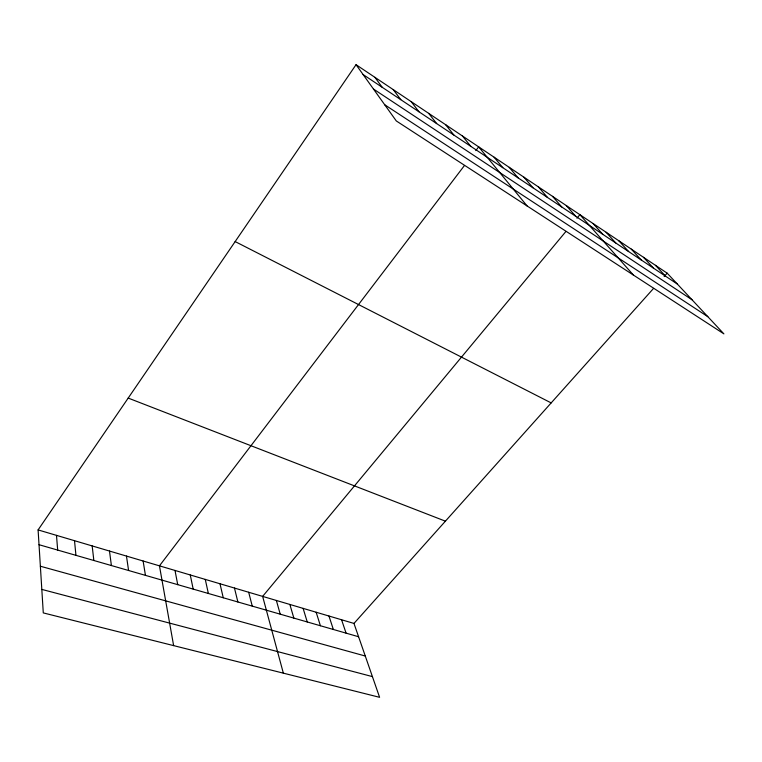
<?xml version="1.0" encoding="UTF-8"?>
<svg xmlns="http://www.w3.org/2000/svg" width="762" height="762" viewBox="0 0 762 762"><rect width="100%" height="100%" fill="white"/><g stroke="black" fill="none" stroke-linecap="round" stroke-linejoin="round"><path stroke-width="1.14" d="M38.1 529.914L353.968 623.43L379.6 697.316L43.282 612.905L38.1 529.914L356.045 64.684L667.179 273.177L723.9 333.88L396.297 120.948L356.045 64.684M464.449 165.525L159.448 565.842L173.631 645.624M475.821 150.59L478.669 146.856L527.123 205.978M565.918 231.458L262.642 596.389L283.35 673.16M576.939 218.208L579.872 214.674L633.403 275.063M353.968 623.43L653.558 288.407M664.15 276.558L667.179 273.177M41.815 589.407L372.418 676.608M40.367 566.233L365.274 656.025M39.024 544.706L358.588 636.746M128.197 398.078L445.418 521.17M235.153 241.573L551.164 402.908M384.734 104.775L707.85 316.697M373.456 89.021L692.02 299.761M363.093 74.543L677.294 284.007M655.453 265.319L665.493 276.13M643.48 257.299L653.453 268.11M631.279 249.117L641.166 259.909M618.82 240.773L628.621 251.546M606.104 232.248L615.81 243.011M593.122 223.552L602.732 234.296M566.337 205.607L575.729 216.294M552.517 196.339L561.784 206.997M538.391 186.871L547.526 197.491M523.951 177.194L532.952 187.776M509.197 167.307L518.055 177.841M494.1 157.201L502.815 167.678M462.401 135.95L470.773 146.323M445.732 124.787L453.923 135.084M428.673 113.347L436.655 123.577M411.185 101.632L418.957 111.776M393.259 89.621L400.802 99.679M374.885 77.305L382.191 87.268M341.567 619.754L346.081 633.146M328.965 616.02L333.356 629.479M316.144 612.229L320.411 625.754M303.114 608.371L307.248 621.963M289.855 604.447L293.856 618.106M276.368 600.456L280.226 614.182M248.679 592.255L252.251 606.123M234.467 588.045L237.877 601.98M219.999 583.768L223.247 597.77M205.273 579.406L208.359 593.474M190.271 574.967L193.186 589.102M175.003 570.443L177.727 584.654M143.113 561.003L145.447 575.358M126.463 556.079L128.588 570.5M109.49 551.05L111.395 565.547M92.173 545.925L93.85 560.499M74.514 540.696L75.943 555.336M56.493 535.362L57.674 550.078"/></g></svg>
